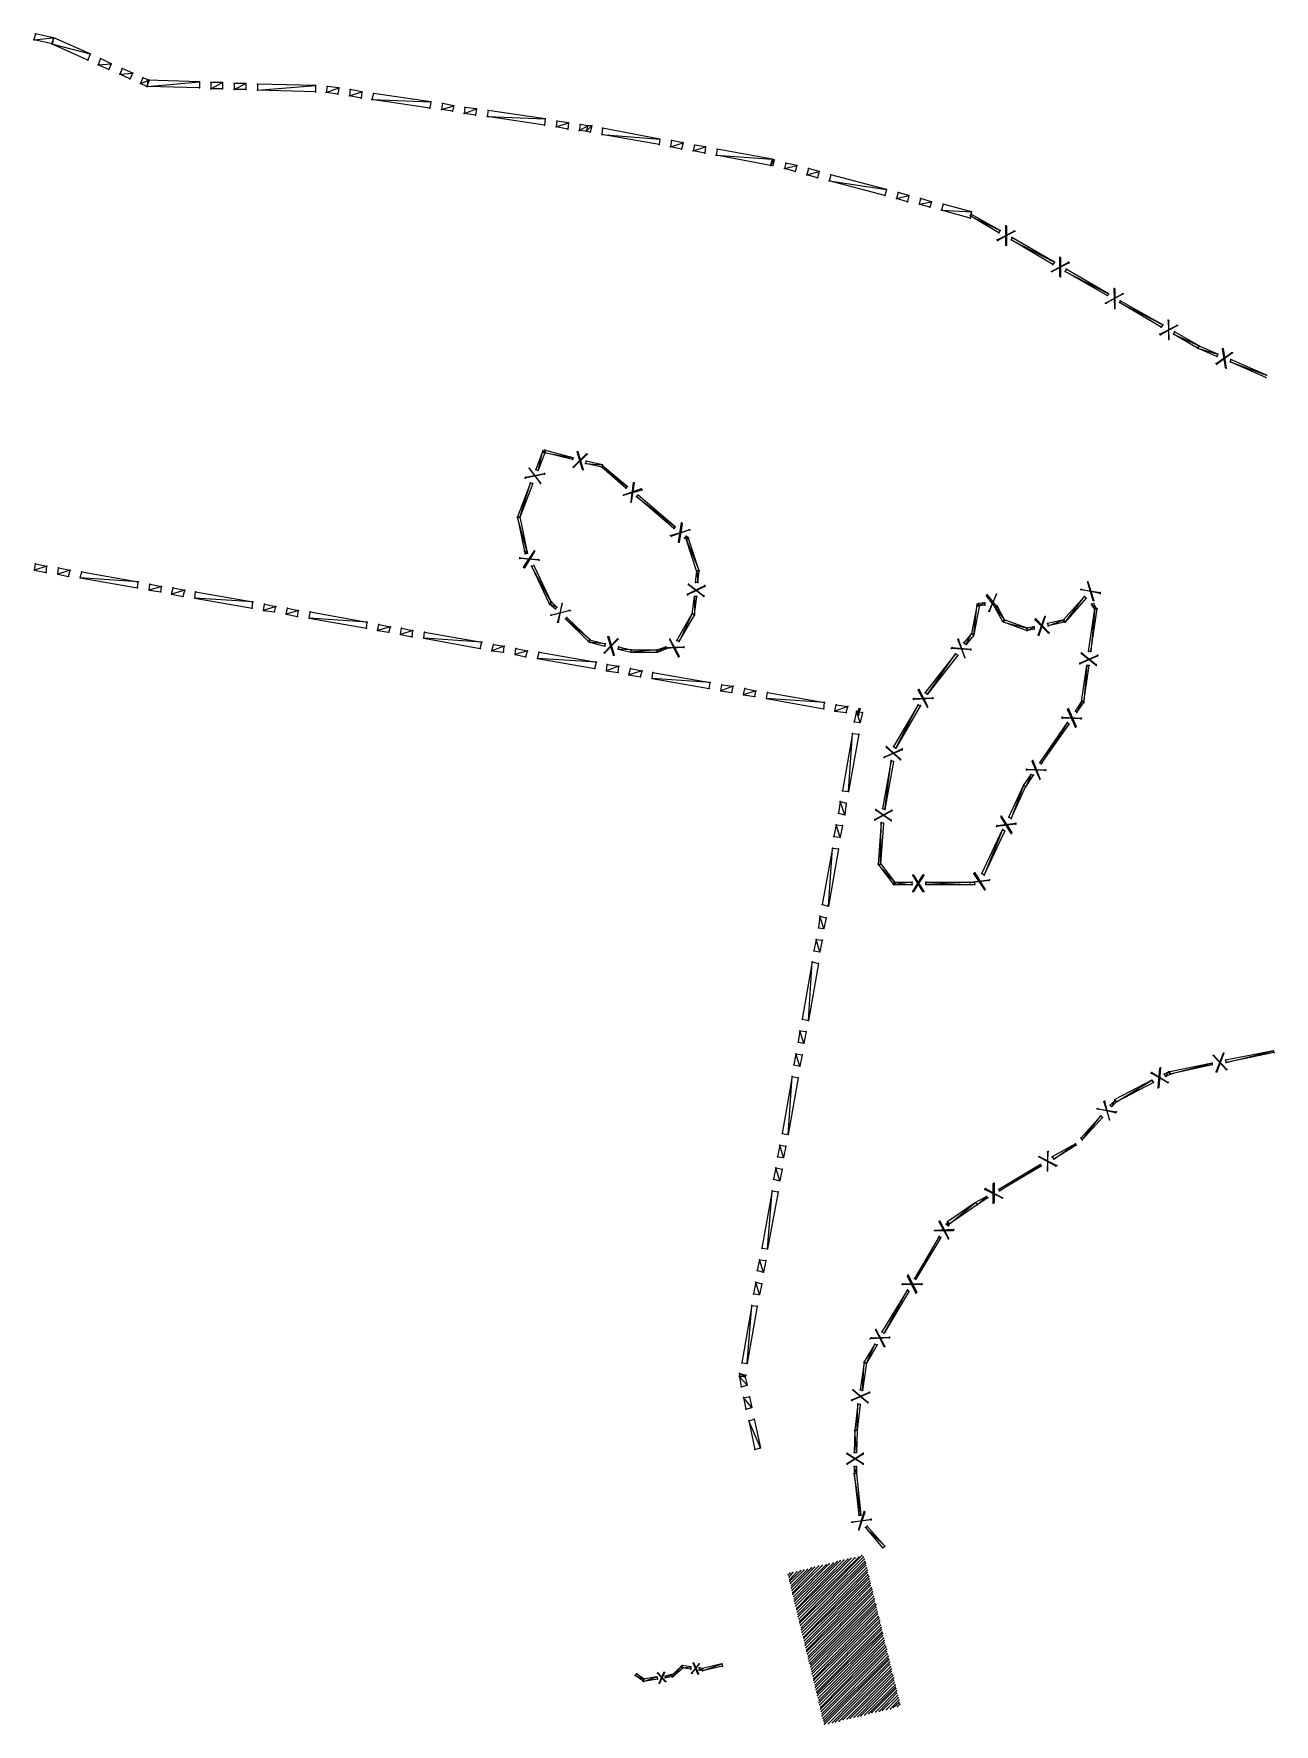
# Model space of a CAD drawing. Header units: feet. Extents: x 676 to 3871, y 242 to 2768.
# Drawn here: x 2268 to 3871, y 242 to 2426 of the extents above; entities that cross this region are included whole.
import ezdxf

# ---------------------------------------------------------------- set-up
doc = ezdxf.new("R2010")
doc.units = ezdxf.units.FT
for name, color, linetype in [('BUFFER_BORING', 3, 'Continuous'), ('CLEARING_LIMITS', 4, 'Continuous'), ('SANITARY_CLEAR_ZONE', 6, 'Continuous'), ('STAKE_NODES', 2, 'Continuous')]:
    doc.layers.add(name, color=color, linetype=linetype)

msp = doc.modelspace()

# ---------------------------------------------------------------- linework, layer by layer
at = {"layer": 'BUFFER_BORING'}
for p, q in [((3257, 378), (3338, 460)), ((3243, 435), (3245, 437)), ((3244, 432), (3249, 438)), ((3245, 427), (3259, 440)), ((3245, 429), (3254, 439)), ((3246, 424), (3263, 441)), ((3247, 418), (3273, 444)), ((3247, 421), (3268, 442)), ((3248, 415), (3277, 445)), ((3249, 410), (3287, 447)), ((3249, 412), (3282, 446)), ((3250, 407), (3292, 448)), ((3251, 401), (3301, 450)), ((3251, 404), (3296, 449)), ((3252, 398), (3306, 452)), ((3253, 395), (3310, 453)), ((3254, 390), (3320, 455)), ((3254, 392), (3315, 454)), ((3255, 387), (3324, 456)), ((3256, 381), (3334, 458)), ((3256, 384), (3329, 457)), ((3258, 375), (3340, 458)), ((3258, 373), (3341, 455)), ((3259, 370), (3342, 452)), ((3260, 367), (3343, 450)), ((3260, 364), (3343, 447)), ((3261, 361), (3344, 444)), ((3262, 358), (3345, 441)), ((3263, 355), (3345, 438)), ((3263, 353), (3346, 435)), ((3264, 350), (3347, 433)), ((3265, 347), (3347, 430)), ((3265, 344), (3348, 427)), ((3266, 341), (3349, 424)), ((3267, 338), (3349, 421)), ((3267, 336), (3350, 418)), ((3268, 333), (3351, 416)), ((3269, 330), (3352, 413)), ((3269, 327), (3352, 410)), ((3270, 324), (3353, 407)), ((3271, 321), (3354, 404)), ((3272, 319), (3354, 401)), ((3272, 316), (3355, 398)), ((3273, 313), (3356, 396)), ((3274, 310), (3356, 393)), ((3274, 307), (3357, 390)), ((3275, 304), (3358, 387)), ((3276, 301), (3358, 384)), ((3276, 299), (3359, 381)), ((3277, 296), (3360, 379)), ((3278, 293), (3361, 376)), ((3278, 290), (3361, 373)), ((3279, 287), (3362, 370)), ((3280, 284), (3363, 367)), ((3281, 282), (3363, 364)), ((3281, 279), (3364, 361)), ((3282, 276), (3365, 359)), ((3283, 273), (3365, 356)), ((3283, 270), (3366, 353)), ((3284, 267), (3367, 350)), ((3285, 264), (3367, 347)), ((3285, 262), (3368, 344)), ((3286, 259), (3369, 342)), ((3287, 256), (3370, 339)), ((3287, 253), (3370, 336)), ((3288, 250), (3371, 333)), ((3289, 247), (3372, 330)), ((3290, 245), (3372, 327)), ((3290, 242), (3373, 325)), ((3295, 243), (3374, 322)), ((3300, 244), (3374, 319)), ((3304, 245), (3375, 316)), ((3309, 246), (3376, 313)), ((3314, 248), (3376, 310)), ((3319, 249), (3377, 307)), ((3323, 250), (3378, 305)), ((3328, 251), (3379, 302)), ((3333, 252), (3379, 299)), ((3337, 253), (3380, 296)), ((3342, 254), (3381, 293)), ((3347, 256), (3381, 290)), ((3351, 257), (3382, 288)), ((3356, 258), (3383, 285)), ((3361, 259), (3383, 282)), ((3365, 260), (3384, 279)), ((3370, 261), (3385, 276)), ((3375, 262), (3386, 273)), ((3379, 264), (3386, 270)), ((3384, 265), (3387, 268))]:
    msp.add_line(p, q, dxfattribs=at)
at = {"layer": 'CLEARING_LIMITS'}
msp.add_line((3480, 2196), (3478, 2188), dxfattribs=at)
for points in [[(2270, 2426), (2268, 2418), (2293, 2421), (2270, 2426)], [(2268, 2418), (2293, 2421), (2292, 2413), (2268, 2418)], [(2294, 2421), (2291, 2413), (2341, 2400), (2294, 2421)], [(2291, 2413), (2341, 2400), (2338, 2392), (2291, 2413)], [(2354, 2394), (2351, 2386), (2368, 2387), (2354, 2394)], [(2351, 2386), (2368, 2387), (2365, 2380), (2351, 2386)], [(2382, 2381), (2379, 2374), (2396, 2375), (2382, 2381)], [(2379, 2374), (2396, 2375), (2392, 2368), (2379, 2374)], [(2409, 2369), (2406, 2362), (2417, 2366), (2409, 2369)], [(2406, 2362), (2417, 2366), (2414, 2358), (2406, 2362)], [(2415, 2366), (2415, 2358), (2482, 2364), (2415, 2366)], [(2415, 2358), (2482, 2364), (2482, 2356), (2415, 2358)], [(2497, 2363), (2497, 2355), (2512, 2363), (2497, 2363)], [(2497, 2355), (2512, 2363), (2512, 2355), (2497, 2355)], [(2527, 2362), (2527, 2354), (2542, 2362), (2527, 2362)], [(2527, 2354), (2542, 2362), (2542, 2354), (2527, 2354)], [(2557, 2361), (2557, 2353), (2632, 2359), (2557, 2361)], [(2557, 2353), (2632, 2359), (2632, 2351), (2557, 2353)], [(2647, 2358), (2646, 2350), (2662, 2356), (2647, 2358)], [(2646, 2350), (2662, 2356), (2661, 2348), (2646, 2350)], [(2677, 2354), (2676, 2346), (2692, 2351), (2677, 2354)], [(2676, 2346), (2692, 2351), (2691, 2343), (2676, 2346)], [(2707, 2349), (2705, 2341), (2781, 2338), (2707, 2349)], [(2705, 2341), (2781, 2338), (2780, 2330), (2705, 2341)], [(2796, 2336), (2795, 2328), (2811, 2333), (2796, 2336)], [(2795, 2328), (2811, 2333), (2809, 2326), (2795, 2328)], [(2825, 2331), (2824, 2323), (2840, 2329), (2825, 2331)], [(2824, 2323), (2840, 2329), (2839, 2321), (2824, 2323)], [(2855, 2327), (2854, 2319), (2929, 2316), (2855, 2327)], [(2854, 2319), (2929, 2316), (2928, 2308), (2854, 2319)], [(2944, 2313), (2943, 2306), (2959, 2311), (2944, 2313)], [(2943, 2306), (2959, 2311), (2958, 2303), (2943, 2306)], [(2974, 2309), (2973, 2301), (2984, 2307), (2974, 2309)], [(2973, 2301), (2984, 2307), (2982, 2300), (2973, 2301)], [(2984, 2307), (2982, 2300), (2989, 2307), (2984, 2307)], [(2982, 2300), (2989, 2307), (2987, 2299), (2982, 2300)], [(3003, 2304), (3002, 2296), (3077, 2290), (3003, 2304)], [(3002, 2296), (3077, 2290), (3076, 2283), (3002, 2296)], [(3092, 2288), (3091, 2280), (3107, 2285), (3092, 2288)], [(3091, 2280), (3107, 2285), (3105, 2277), (3091, 2280)], [(3122, 2282), (3120, 2275), (3136, 2280), (3122, 2282)], [(3120, 2275), (3136, 2280), (3135, 2272), (3120, 2275)], [(3151, 2277), (3150, 2269), (3222, 2264), (3151, 2277)], [(3150, 2269), (3222, 2264), (3220, 2256), (3150, 2269)], [(3222, 2264), (3220, 2256), (3225, 2263), (3222, 2264)], [(3220, 2256), (3225, 2263), (3223, 2256), (3220, 2256)], [(3240, 2259), (3238, 2252), (3254, 2256), (3240, 2259)], [(3238, 2252), (3254, 2256), (3252, 2248), (3238, 2252)], [(3269, 2252), (3267, 2244), (3283, 2248), (3269, 2252)], [(3267, 2244), (3283, 2248), (3281, 2240), (3267, 2244)], [(3298, 2244), (3296, 2236), (3370, 2225), (3298, 2244)], [(3296, 2236), (3370, 2225), (3368, 2217), (3296, 2236)], [(3385, 2221), (3383, 2213), (3399, 2217), (3385, 2221)], [(3383, 2213), (3399, 2217), (3397, 2209), (3383, 2213)], [(3414, 2213), (3412, 2206), (3428, 2209), (3414, 2213)], [(3412, 2206), (3428, 2209), (3426, 2202), (3412, 2206)], [(3443, 2206), (3441, 2198), (3480, 2196), (3443, 2206)], [(3441, 2198), (3480, 2196), (3478, 2188), (3441, 2198)], [(2285, 1738), (2269, 1733), (2270, 1741), (2285, 1738)], [(2284, 1730), (2285, 1738), (2269, 1733), (2284, 1730)], [(2315, 1733), (2299, 1728), (2300, 1736), (2315, 1733)], [(2313, 1725), (2315, 1733), (2299, 1728), (2313, 1725)], [(2403, 1718), (2328, 1723), (2330, 1731), (2403, 1718)], [(2402, 1710), (2403, 1718), (2328, 1723), (2402, 1710)], [(2433, 1712), (2417, 1707), (2418, 1715), (2433, 1712)], [(2432, 1705), (2433, 1712), (2417, 1707), (2432, 1705)], [(2463, 1707), (2446, 1702), (2448, 1710), (2463, 1707)], [(2461, 1699), (2463, 1707), (2446, 1702), (2461, 1699)], [(2551, 1692), (2476, 1697), (2477, 1705), (2551, 1692)], [(2550, 1684), (2551, 1692), (2476, 1697), (2550, 1684)], [(2581, 1686), (2565, 1681), (2566, 1689), (2581, 1686)], [(2579, 1679), (2581, 1686), (2565, 1681), (2579, 1679)], [(2610, 1681), (2594, 1676), (2596, 1684), (2610, 1681)], [(2609, 1673), (2610, 1681), (2594, 1676), (2609, 1673)], [(2699, 1666), (2624, 1671), (2625, 1679), (2699, 1666)], [(2698, 1658), (2699, 1666), (2624, 1671), (2698, 1658)], [(2729, 1660), (2712, 1655), (2714, 1663), (2729, 1660)], [(2727, 1653), (2729, 1660), (2712, 1655), (2727, 1653)], [(2758, 1655), (2742, 1650), (2743, 1658), (2758, 1655)], [(2757, 1647), (2758, 1655), (2742, 1650), (2757, 1647)], [(2847, 1640), (2772, 1645), (2773, 1653), (2847, 1640)], [(2845, 1632), (2847, 1640), (2772, 1645), (2845, 1632)], [(2876, 1635), (2860, 1629), (2862, 1637), (2876, 1635)], [(2875, 1627), (2876, 1635), (2860, 1629), (2875, 1627)], [(2906, 1629), (2890, 1624), (2891, 1632), (2906, 1629)], [(2904, 1621), (2906, 1629), (2890, 1624), (2904, 1621)], [(2995, 1614), (2919, 1619), (2921, 1627), (2995, 1614)], [(2993, 1606), (2995, 1614), (2919, 1619), (2993, 1606)], [(3024, 1609), (3008, 1603), (3009, 1611), (3024, 1609)], [(3023, 1601), (3024, 1609), (3008, 1603), (3023, 1601)], [(3054, 1603), (3037, 1598), (3039, 1606), (3054, 1603)], [(3052, 1595), (3054, 1603), (3037, 1598), (3052, 1595)], [(3142, 1588), (3067, 1593), (3068, 1601), (3142, 1588)], [(3141, 1580), (3142, 1588), (3067, 1593), (3141, 1580)], [(3172, 1583), (3156, 1577), (3157, 1585), (3172, 1583)], [(3170, 1575), (3172, 1583), (3156, 1577), (3170, 1575)], [(3201, 1577), (3185, 1572), (3187, 1580), (3201, 1577)], [(3200, 1570), (3201, 1577), (3185, 1572), (3200, 1570)], [(3290, 1562), (3215, 1567), (3216, 1575), (3290, 1562)], [(3289, 1554), (3290, 1562), (3215, 1567), (3289, 1554)], [(3320, 1557), (3303, 1551), (3305, 1559), (3320, 1557)], [(3318, 1549), (3320, 1557), (3303, 1551), (3318, 1549)], [(3328, 1537), (3336, 1536), (3331, 1551), (3328, 1537)], [(3336, 1536), (3331, 1551), (3339, 1549), (3336, 1536)], [(3334, 1546), (3336, 1554), (3333, 1546), (3334, 1546)], [(3336, 1554), (3333, 1546), (3334, 1554), (3336, 1554)], [(3313, 1448), (3321, 1447), (3326, 1522), (3313, 1448)], [(3321, 1447), (3326, 1522), (3334, 1521), (3321, 1447)], [(3308, 1419), (3316, 1417), (3310, 1434), (3308, 1419)], [(3316, 1417), (3310, 1434), (3318, 1432), (3316, 1417)], [(3302, 1389), (3310, 1388), (3305, 1404), (3302, 1389)], [(3310, 1388), (3305, 1404), (3313, 1403), (3310, 1388)], [(3287, 1301), (3295, 1299), (3300, 1374), (3287, 1301)], [(3295, 1299), (3300, 1374), (3308, 1373), (3295, 1299)], [(3282, 1271), (3289, 1270), (3284, 1286), (3282, 1271)], [(3289, 1270), (3284, 1286), (3292, 1284), (3289, 1270)], [(3276, 1241), (3284, 1240), (3279, 1256), (3276, 1241)], [(3284, 1240), (3279, 1256), (3287, 1255), (3284, 1240)], [(3261, 1153), (3269, 1151), (3274, 1227), (3261, 1153)], [(3269, 1151), (3274, 1227), (3282, 1225), (3269, 1151)], [(3256, 1123), (3263, 1122), (3258, 1138), (3256, 1123)], [(3263, 1122), (3258, 1138), (3266, 1137), (3263, 1122)], [(3250, 1094), (3258, 1092), (3253, 1108), (3250, 1094)], [(3258, 1092), (3253, 1108), (3261, 1107), (3258, 1092)], [(3235, 1005), (3243, 1004), (3248, 1079), (3235, 1005)], [(3243, 1004), (3248, 1079), (3256, 1077), (3243, 1004)], [(3229, 975), (3237, 974), (3232, 990), (3229, 975)], [(3237, 974), (3232, 990), (3240, 989), (3237, 974)], [(3224, 946), (3232, 944), (3227, 961), (3224, 946)], [(3232, 944), (3227, 961), (3235, 959), (3232, 944)], [(3209, 857), (3216, 856), (3222, 931), (3209, 857)], [(3216, 856), (3222, 931), (3230, 930), (3216, 856)], [(3203, 828), (3211, 826), (3206, 842), (3203, 828)], [(3211, 826), (3206, 842), (3214, 841), (3211, 826)], [(3198, 798), (3206, 797), (3201, 813), (3198, 798)], [(3206, 797), (3201, 813), (3209, 811), (3206, 797)], [(3183, 709), (3190, 708), (3196, 783), (3183, 709)], [(3190, 708), (3196, 783), (3203, 782), (3190, 708)], [(3180, 692), (3187, 691), (3180, 695), (3180, 692)], [(3187, 691), (3180, 695), (3188, 693), (3187, 691)], [(3190, 680), (3180, 691), (3187, 692), (3190, 680)], [(3182, 678), (3190, 680), (3180, 691), (3182, 678)], [(3196, 651), (3185, 664), (3193, 665), (3196, 651)], [(3188, 649), (3196, 651), (3185, 664), (3188, 649)], [(3207, 599), (3192, 634), (3199, 636), (3207, 599)], [(3200, 597), (3207, 599), (3192, 634), (3200, 597)]]:
    msp.add_lwpolyline(points, dxfattribs=at)
at = {"layer": 'SANITARY_CLEAR_ZONE'}
for p, q in [((2893, 1801), (2896, 1802)), ((3531, 1412), (3528, 1414)), ((3713, 1074), (3715, 1071)), ((3157, 320), (3158, 317))]:
    msp.add_line(p, q, dxfattribs=at)
for points in [[(3479, 2193), (3478, 2191), (3517, 2172), (3479, 2193)], [(3478, 2191), (3517, 2172), (3515, 2169), (3478, 2191)], [(3513, 2160), (3535, 2171), (3536, 2171), (3514, 2159), (3513, 2160)], [(3525, 2153), (3524, 2153), (3524, 2178), (3525, 2177), (3525, 2153)], [(3532, 2163), (3531, 2160), (3587, 2131), (3532, 2163)], [(3531, 2160), (3587, 2131), (3585, 2128), (3531, 2160)], [(3583, 2119), (3605, 2131), (3606, 2130), (3584, 2119), (3583, 2119)], [(3595, 2112), (3594, 2113), (3594, 2137), (3595, 2137), (3595, 2112)], [(3602, 2122), (3601, 2119), (3657, 2090), (3602, 2122)], [(3601, 2119), (3657, 2090), (3655, 2088), (3601, 2119)], [(3665, 2071), (3665, 2072), (3664, 2097), (3665, 2096), (3665, 2071)], [(3653, 2078), (3675, 2090), (3676, 2090), (3654, 2078), (3653, 2078)], [(3672, 2081), (3671, 2079), (3727, 2050), (3672, 2081)], [(3671, 2079), (3727, 2050), (3725, 2047), (3671, 2079)], [(3735, 2031), (3735, 2055), (3734, 2056), (3735, 2031)], [(3723, 2038), (3745, 2049), (3746, 2049), (3724, 2037), (3723, 2038)], [(3742, 2041), (3741, 2038), (3774, 2023), (3742, 2041)], [(3741, 2038), (3774, 2023), (3772, 2020), (3741, 2038)], [(3773, 2023), (3772, 2020), (3798, 2012), (3773, 2023)], [(3772, 2020), (3798, 2012), (3797, 2009), (3772, 2020)], [(3796, 2000), (3816, 2014), (3817, 2014), (3797, 1999), (3796, 2000)], [(3809, 1994), (3808, 1995), (3804, 2019), (3805, 2019), (3809, 1994)], [(3815, 2005), (3814, 2002), (3861, 1985), (3815, 2005)], [(3860, 1982), (3814, 2002), (3861, 1985)], [(2917, 1863), (2920, 1862), (2926, 1887), (2917, 1863)], [(2920, 1862), (2926, 1887), (2929, 1886), (2920, 1862)], [(2928, 1888), (2927, 1885), (2965, 1878), (2928, 1888)], [(2927, 1885), (2965, 1878), (2964, 1876), (2927, 1885)], [(2965, 1866), (2982, 1883), (2983, 1883), (2966, 1866), (2965, 1866)], [(2978, 1863), (2977, 1863), (2970, 1886), (2971, 1886), (2978, 1863)], [(2928, 1858), (2928, 1857), (2903, 1852), (2904, 1853), (2928, 1858)], [(2923, 1845), (2923, 1846), (2908, 1865), (2923, 1845)], [(2982, 1874), (2981, 1871), (3003, 1869), (2982, 1874)], [(2981, 1871), (3003, 1869), (3002, 1866), (2981, 1871)], [(3003, 1868), (3002, 1866), (3035, 1841), (3003, 1868)], [(3002, 1866), (3035, 1841), (3033, 1839), (3002, 1866)], [(2893, 1802), (2896, 1801), (2910, 1846), (2893, 1802)], [(2896, 1801), (2910, 1846), (2913, 1845), (2896, 1801)], [(3054, 1837), (3053, 1838), (3030, 1830), (3054, 1837)], [(3040, 1821), (3040, 1822), (3043, 1846), (3044, 1846), (3040, 1821)], [(3049, 1830), (3047, 1828), (3097, 1789), (3049, 1830)], [(3047, 1828), (3097, 1789), (3095, 1787), (3047, 1828)], [(2905, 1758), (2893, 1801), (2896, 1802), (2905, 1758)], [(2902, 1757), (2905, 1758), (2893, 1801), (2902, 1757)], [(3102, 1769), (3101, 1769), (3105, 1794), (3106, 1793), (3102, 1769)], [(3091, 1778), (3115, 1785), (3116, 1785), (3092, 1777), (3091, 1778)], [(3111, 1777), (3109, 1775), (3114, 1775), (3111, 1777)], [(3109, 1775), (3114, 1775), (3112, 1772), (3109, 1775)], [(3114, 1774), (3111, 1773), (3128, 1732), (3114, 1774)], [(3111, 1773), (3128, 1732), (3125, 1731), (3111, 1773)], [(2921, 1746), (2896, 1748), (2896, 1749), (2920, 1747), (2921, 1746)], [(2915, 1758), (2915, 1757), (2902, 1736), (2901, 1737), (2915, 1758)], [(2906, 1755), (2902, 1757), (2905, 1758), (2906, 1755)], [(2903, 1754), (2906, 1755), (2902, 1757), (2903, 1754)], [(2937, 1691), (2911, 1738), (2914, 1739), (2937, 1691)], [(2934, 1690), (2937, 1691), (2911, 1738), (2934, 1690)], [(3125, 1732), (3126, 1717), (3123, 1717), (3125, 1732)], [(3128, 1732), (3125, 1732), (3126, 1717), (3128, 1732)], [(3113, 1701), (3113, 1702), (3135, 1713), (3135, 1712), (3113, 1701)], [(3114, 1715), (3134, 1700), (3134, 1699), (3114, 1714), (3114, 1715)], [(3646, 1704), (3646, 1703), (3621, 1708), (3622, 1708), (3646, 1704)], [(3637, 1694), (3630, 1717), (3630, 1718), (3638, 1694), (3637, 1694)], [(2944, 1685), (2935, 1689), (2937, 1692), (2944, 1685)], [(2942, 1683), (2944, 1685), (2935, 1689), (2942, 1683)], [(2951, 1690), (2945, 1666), (2946, 1666), (2951, 1690)], [(3122, 1699), (3122, 1676), (3119, 1676), (3122, 1699)], [(3125, 1699), (3122, 1699), (3122, 1676), (3125, 1699)], [(3480, 1651), (3483, 1650), (3487, 1689), (3480, 1651)], [(3483, 1650), (3487, 1689), (3490, 1688), (3483, 1650)], [(3489, 1690), (3489, 1687), (3497, 1691), (3489, 1690)], [(3489, 1687), (3497, 1691), (3497, 1688), (3489, 1687)], [(3515, 1682), (3514, 1681), (3499, 1700), (3500, 1701), (3515, 1682)], [(3502, 1680), (3503, 1680), (3512, 1702), (3502, 1680)], [(3513, 1687), (3510, 1685), (3523, 1668), (3513, 1687)], [(3510, 1685), (3523, 1668), (3520, 1667), (3510, 1685)], [(3598, 1668), (3601, 1666), (3626, 1699), (3598, 1668)], [(3601, 1666), (3626, 1699), (3628, 1697), (3601, 1666)], [(3639, 1683), (3634, 1628), (3631, 1628), (3639, 1683)], [(3642, 1683), (3639, 1683), (3634, 1628), (3642, 1683)], [(3638, 1690), (3635, 1689), (3641, 1684), (3638, 1690)], [(3635, 1689), (3641, 1684), (3639, 1682), (3635, 1689)], [(2961, 1681), (2937, 1675), (2936, 1675), (2960, 1681), (2961, 1681)], [(2987, 1643), (2955, 1670), (2957, 1672), (2987, 1643)], [(2985, 1641), (2987, 1643), (2955, 1670), (2985, 1641)], [(3119, 1677), (3102, 1641), (3099, 1642), (3119, 1677)], [(3122, 1675), (3119, 1677), (3102, 1641), (3122, 1675)], [(3522, 1669), (3521, 1666), (3552, 1658), (3522, 1669)], [(3521, 1666), (3552, 1658), (3551, 1655), (3521, 1666)], [(3551, 1658), (3552, 1655), (3561, 1660), (3551, 1658)], [(3552, 1655), (3561, 1660), (3561, 1657), (3552, 1655)], [(3580, 1652), (3579, 1652), (3562, 1669), (3563, 1670), (3580, 1652)], [(3566, 1649), (3574, 1672), (3575, 1673), (3567, 1649), (3566, 1649)], [(3578, 1664), (3579, 1661), (3599, 1669), (3578, 1664)], [(3579, 1661), (3599, 1669), (3600, 1666), (3579, 1661)], [(3007, 1638), (2986, 1640), (2986, 1643), (3007, 1638)], [(3006, 1635), (3007, 1638), (2986, 1640), (3006, 1635)], [(3023, 1644), (3006, 1626), (3005, 1626), (3022, 1644), (3023, 1644)], [(3010, 1647), (3011, 1647), (3018, 1623), (3017, 1623), (3010, 1647)], [(3090, 1644), (3102, 1622), (3101, 1621), (3090, 1643), (3090, 1644)], [(3463, 1644), (3462, 1643), (3471, 1620), (3463, 1644)], [(3470, 1639), (3473, 1637), (3480, 1651), (3470, 1639)], [(3473, 1637), (3480, 1651), (3483, 1649), (3473, 1637)], [(3040, 1630), (3023, 1631), (3024, 1634), (3040, 1630)], [(3040, 1627), (3040, 1630), (3023, 1631), (3040, 1627)], [(3074, 1627), (3074, 1630), (3040, 1627), (3074, 1627)], [(3074, 1630), (3040, 1627), (3040, 1630), (3074, 1630)], [(3085, 1634), (3074, 1627), (3073, 1630), (3085, 1634)], [(3086, 1632), (3085, 1634), (3074, 1627), (3086, 1632)], [(3083, 1632), (3084, 1633), (3108, 1634), (3108, 1633), (3083, 1632)], [(3420, 1575), (3423, 1573), (3459, 1625), (3420, 1575)], [(3423, 1573), (3459, 1625), (3462, 1623), (3423, 1573)], [(3479, 1631), (3479, 1630), (3454, 1632), (3455, 1633), (3479, 1631)], [(3620, 1612), (3620, 1613), (3643, 1623), (3642, 1622), (3620, 1612)], [(3622, 1626), (3641, 1611), (3641, 1610), (3622, 1625), (3622, 1626)], [(3629, 1610), (3625, 1563), (3622, 1563), (3629, 1610)], [(3632, 1610), (3629, 1610), (3625, 1563), (3632, 1610)], [(3423, 1556), (3411, 1578), (3412, 1579), (3423, 1557), (3423, 1556)], [(3379, 1505), (3382, 1503), (3411, 1559), (3379, 1505)], [(3382, 1503), (3411, 1559), (3414, 1558), (3382, 1503)], [(3430, 1568), (3430, 1567), (3405, 1566), (3405, 1567), (3430, 1568)], [(3605, 1554), (3615, 1531), (3614, 1530), (3604, 1553), (3605, 1554)], [(3623, 1564), (3616, 1549), (3614, 1551), (3623, 1564)], [(3625, 1562), (3623, 1564), (3616, 1549), (3625, 1562)], [(3604, 1536), (3570, 1483), (3568, 1484), (3604, 1536)], [(3606, 1534), (3604, 1536), (3570, 1483), (3606, 1534)], [(3597, 1542), (3597, 1543), (3622, 1542), (3621, 1541), (3597, 1542)], [(3365, 1425), (3368, 1424), (3376, 1487), (3365, 1425)], [(3390, 1502), (3390, 1501), (3367, 1491), (3368, 1492), (3390, 1502)], [(3368, 1424), (3376, 1487), (3379, 1486), (3368, 1424)], [(3388, 1488), (3370, 1504), (3370, 1505), (3388, 1489), (3388, 1488)], [(3559, 1487), (3568, 1464), (3568, 1463), (3558, 1486), (3559, 1487)], [(3557, 1469), (3550, 1453), (3547, 1455), (3557, 1469)], [(3560, 1468), (3557, 1469), (3550, 1453), (3560, 1468)], [(3551, 1475), (3551, 1476), (3576, 1475), (3575, 1474), (3551, 1475)], [(3547, 1455), (3531, 1412), (3528, 1414), (3547, 1455)], [(3550, 1454), (3547, 1455), (3531, 1412), (3550, 1454)], [(3377, 1423), (3377, 1422), (3355, 1410), (3355, 1411), (3377, 1423)], [(3376, 1409), (3356, 1423), (3356, 1424), (3376, 1410), (3376, 1409)], [(3359, 1353), (3362, 1353), (3363, 1407), (3359, 1353)], [(3362, 1353), (3363, 1407), (3366, 1406), (3362, 1353)], [(3520, 1398), (3496, 1339), (3493, 1341), (3520, 1398)], [(3523, 1396), (3520, 1398), (3496, 1339), (3523, 1396)], [(3512, 1402), (3513, 1403), (3537, 1406), (3537, 1405), (3512, 1402)], [(3518, 1415), (3532, 1394), (3531, 1393), (3518, 1414), (3518, 1415)], [(3381, 1329), (3360, 1352), (3362, 1354), (3381, 1329)], [(3379, 1327), (3381, 1329), (3360, 1352), (3379, 1327)], [(3404, 1339), (3405, 1339), (3418, 1318), (3417, 1318), (3404, 1339)], [(3418, 1339), (3405, 1318), (3404, 1318), (3417, 1339), (3418, 1339)], [(3478, 1329), (3478, 1330), (3503, 1333), (3502, 1332), (3478, 1329)], [(3484, 1342), (3497, 1321), (3497, 1320), (3483, 1341), (3484, 1342)], [(3403, 1327), (3403, 1330), (3380, 1327), (3403, 1327)], [(3403, 1330), (3380, 1327), (3380, 1330), (3403, 1330)], [(3484, 1327), (3484, 1330), (3421, 1327), (3484, 1327)], [(3484, 1330), (3421, 1327), (3421, 1330), (3484, 1330)], [(3736, 1085), (3736, 1082), (3791, 1096), (3736, 1085)], [(3736, 1082), (3791, 1096), (3791, 1094), (3736, 1082)], [(3810, 1088), (3809, 1088), (3792, 1106), (3793, 1106), (3810, 1088)], [(3796, 1085), (3805, 1108), (3806, 1109), (3797, 1085), (3796, 1085)], [(3808, 1100), (3809, 1097), (3870, 1112), (3808, 1100)], [(3871, 1110), (3809, 1097), (3870, 1112)], [(3665, 1049), (3667, 1046), (3713, 1074), (3665, 1049)], [(3667, 1046), (3713, 1074), (3715, 1071), (3667, 1046)], [(3734, 1071), (3733, 1071), (3712, 1083), (3713, 1084), (3734, 1071)], [(3721, 1064), (3723, 1089), (3724, 1090), (3722, 1065), (3721, 1064)], [(3729, 1082), (3731, 1079), (3735, 1085), (3729, 1082)], [(3731, 1079), (3735, 1085), (3737, 1082), (3731, 1079)], [(3621, 999), (3623, 997), (3647, 1028), (3621, 999)], [(3623, 997), (3647, 1028), (3649, 1026), (3623, 997)], [(3667, 1033), (3666, 1032), (3642, 1037), (3643, 1037), (3667, 1033)], [(3652, 1047), (3651, 1046), (3658, 1023), (3652, 1047)], [(3659, 1042), (3661, 1040), (3665, 1048), (3659, 1042)], [(3661, 1040), (3665, 1048), (3667, 1046), (3661, 1040)], [(3584, 975), (3586, 972), (3614, 992), (3584, 975)], [(3586, 972), (3614, 992), (3615, 990), (3586, 972)], [(3515, 933), (3516, 931), (3569, 965), (3515, 933)], [(3516, 931), (3569, 965), (3570, 963), (3516, 931)], [(3590, 964), (3589, 963), (3567, 975), (3568, 975), (3590, 964)], [(3579, 982), (3578, 981), (3578, 957), (3579, 982)], [(3508, 915), (3508, 940), (3509, 941), (3509, 916), (3508, 915)], [(3485, 916), (3487, 913), (3499, 924), (3485, 916)], [(3487, 913), (3499, 924), (3501, 922), (3487, 913)], [(3520, 922), (3519, 922), (3497, 933), (3498, 934), (3520, 922)], [(3449, 891), (3451, 888), (3485, 916), (3449, 891)], [(3451, 888), (3485, 916), (3487, 913), (3451, 888)], [(3457, 881), (3432, 880), (3456, 880), (3457, 881)], [(3450, 869), (3438, 891), (3439, 892), (3450, 870), (3450, 869)], [(3447, 888), (3450, 886), (3449, 890), (3447, 888)], [(3450, 886), (3449, 890), (3451, 889), (3450, 886)], [(3406, 818), (3408, 817), (3438, 872), (3406, 818)], [(3408, 817), (3438, 872), (3440, 871), (3408, 817)], [(3416, 811), (3415, 810), (3390, 810), (3391, 811), (3416, 811)], [(3408, 799), (3397, 821), (3398, 822), (3409, 800), (3408, 799)], [(3364, 749), (3367, 747), (3397, 803), (3364, 749)], [(3367, 747), (3397, 803), (3399, 801), (3367, 747)], [(3367, 730), (3356, 751), (3356, 752), (3368, 730), (3367, 730)], [(3341, 710), (3344, 708), (3355, 733), (3341, 710)], [(3344, 708), (3355, 733), (3358, 732), (3344, 708)], [(3374, 742), (3374, 741), (3349, 740), (3350, 741), (3374, 742)], [(3336, 674), (3339, 673), (3341, 709), (3336, 674)], [(3339, 673), (3341, 709), (3344, 709), (3339, 673)], [(3348, 671), (3348, 670), (3325, 660), (3325, 661), (3348, 671)], [(3346, 657), (3327, 673), (3327, 674), (3346, 658), (3346, 657)], [(3329, 622), (3332, 622), (3333, 656), (3329, 622)], [(3332, 622), (3333, 656), (3336, 655), (3332, 622)], [(3328, 593), (3331, 593), (3329, 622), (3328, 593)], [(3331, 593), (3329, 622), (3332, 622), (3331, 593)], [(3340, 592), (3340, 591), (3319, 578), (3319, 579), (3340, 592)], [(3340, 578), (3319, 591), (3319, 592), (3340, 579), (3340, 578)], [(3328, 566), (3331, 566), (3328, 575), (3328, 566)], [(3331, 566), (3328, 575), (3331, 575), (3331, 566)], [(3334, 512), (3337, 512), (3328, 566), (3334, 512)], [(3337, 512), (3328, 566), (3331, 566), (3337, 512)], [(3350, 506), (3326, 503), (3325, 503), (3350, 507), (3350, 506)], [(3341, 517), (3342, 516), (3334, 493), (3334, 494), (3341, 517)], [(3368, 472), (3343, 496), (3345, 498), (3368, 472)], [(3365, 470), (3368, 472), (3343, 496), (3365, 470)], [(3047, 307), (3045, 305), (3057, 300), (3047, 307)], [(3085, 297), (3084, 297), (3074, 308), (3075, 308), (3085, 297)], [(3076, 295), (3082, 309), (3083, 309), (3077, 296), (3076, 295)], [(3084, 304), (3084, 302), (3092, 306), (3084, 304)], [(3084, 302), (3092, 306), (3093, 303), (3084, 302)], [(3092, 305), (3094, 303), (3105, 317), (3092, 305)], [(3094, 303), (3105, 317), (3107, 315), (3094, 303)], [(3106, 318), (3106, 315), (3117, 316), (3106, 318)], [(3106, 315), (3117, 316), (3117, 313), (3106, 315)], [(3118, 308), (3119, 308), (3128, 320), (3118, 308)], [(3127, 307), (3126, 307), (3120, 321), (3121, 321), (3127, 307)], [(3128, 315), (3128, 312), (3132, 314), (3128, 315)], [(3128, 312), (3132, 314), (3132, 311), (3128, 312)], [(3132, 314), (3132, 311), (3157, 320), (3132, 314)], [(3132, 311), (3157, 320), (3158, 317), (3132, 311)], [(3045, 305), (3057, 300), (3055, 298), (3045, 305)], [(3056, 300), (3056, 297), (3073, 303), (3056, 300)], [(3056, 297), (3073, 303), (3074, 300), (3056, 297)]]:
    msp.add_lwpolyline(points, dxfattribs=at)
at = {"layer": 'STAKE_NODES'}
for p in [(2270, 2426), (2268, 2418), (2291, 2413), (2292, 2413), (2293, 2421), (2294, 2421), (2338, 2392), (2341, 2400), (2351, 2386), (2354, 2394), (2368, 2387), (2382, 2381), (2365, 2380), (2379, 2374), (2392, 2368), (2396, 2375), (2406, 2362), (2409, 2369), (2415, 2366), (2417, 2366), (2482, 2364), (2497, 2363), (2512, 2363), (2527, 2362), (2542, 2362), (2557, 2361), (2632, 2359), (2414, 2358), (2415, 2358), (2482, 2356), (2497, 2355), (2512, 2355), (2527, 2354), (2542, 2354), (2557, 2353), (2632, 2351), (2646, 2350), (2647, 2358), (2661, 2348), (2662, 2356), (2676, 2346), (2677, 2354), (2691, 2343), (2692, 2351), (2705, 2341), (2707, 2349), (2781, 2338), (2780, 2330), (2795, 2328), (2796, 2336), (2809, 2326), (2811, 2333), (2824, 2323), (2825, 2331), (2839, 2321), (2840, 2329), (2854, 2319), (2855, 2327), (2929, 2316), (2928, 2308), (2943, 2306), (2944, 2313), (2958, 2303), (2959, 2311), (2973, 2301), (2974, 2309), (2982, 2300), (2984, 2307), (2987, 2299), (2989, 2307), (3002, 2296), (3003, 2304), (3076, 2283), (3077, 2290), (3091, 2280), (3092, 2288), (3105, 2277), (3107, 2285), (3120, 2275), (3122, 2282), (3135, 2272), (3136, 2280), (3151, 2277), (3150, 2269), (3220, 2256), (3222, 2264), (3223, 2256), (3225, 2263), (3238, 2252), (3240, 2259), (3254, 2256), (3269, 2252), (3252, 2248), (3267, 2244), (3281, 2240), (3283, 2248), (3296, 2236), (3298, 2244), (3368, 2217), (3370, 2225), (3383, 2213), (3385, 2221), (3397, 2209), (3399, 2217), (3412, 2206), (3414, 2213), (3428, 2209), (3443, 2206), (3426, 2202), (3441, 2198), (3478, 2191), (3478, 2188), (3479, 2193), (3480, 2196), (3515, 2169), (3517, 2172), (3524, 2178), (3525, 2177), (3532, 2163), (3535, 2171), (3536, 2171), (3513, 2160), (3514, 2159), (3524, 2153), (3525, 2153), (3531, 2160), (3583, 2119), (3584, 2119), (3585, 2128), (3587, 2131), (3594, 2137), (3595, 2137), (3601, 2119), (3602, 2122), (3605, 2131), (3606, 2130), (3594, 2113), (3595, 2112), (3664, 2097), (3653, 2078), (3654, 2078), (3655, 2088), (3657, 2090), (3665, 2096), (3671, 2079), (3672, 2081), (3675, 2090), (3676, 2090), (3665, 2072), (3665, 2071), (3734, 2056), (3735, 2055), (3723, 2038), (3724, 2037), (3725, 2047), (3727, 2050), (3741, 2038), (3742, 2041), (3745, 2049), (3746, 2049), (3735, 2031), (3772, 2020), (3773, 2023), (3774, 2023), (3798, 2012), (3804, 2019), (3805, 2019), (3816, 2014), (3817, 2014), (3796, 2000), (3797, 2009), (3797, 1999), (3808, 1995), (3809, 1994), (3814, 2002), (3815, 2005), (3860, 1982), (3861, 1985), (2926, 1887), (2927, 1885), (2928, 1888), (2929, 1886), (2970, 1886), (2971, 1886), (2982, 1883), (2983, 1883), (2908, 1865), (2917, 1863), (2920, 1862), (2928, 1858), (2928, 1857), (2964, 1876), (2965, 1878), (2965, 1866), (2966, 1866), (2977, 1863), (2978, 1863), (2981, 1871), (2982, 1874), (3002, 1866), (3003, 1869), (3003, 1868), (2903, 1852), (2904, 1853), (2910, 1846), (2913, 1845), (2923, 1846), (2923, 1845), (3033, 1839), (3035, 1841), (3043, 1846), (3044, 1846), (3053, 1838), (3054, 1837), (3030, 1830), (3040, 1822), (3040, 1821), (3047, 1828), (3049, 1830), (2893, 1802), (2893, 1801), (2896, 1802), (2896, 1801), (3105, 1794), (3106, 1793), (3091, 1778), (3092, 1777), (3095, 1787), (3097, 1789), (3109, 1775), (3111, 1777), (3111, 1773), (3112, 1772), (3114, 1775), (3114, 1774), (3115, 1785), (3116, 1785), (2896, 1749), (2896, 1748), (2902, 1757), (2903, 1754), (2905, 1758), (2906, 1755), (2915, 1758), (2915, 1757), (3101, 1769), (3102, 1769), (2269, 1733), (2270, 1741), (2284, 1730), (2285, 1738), (2299, 1728), (2300, 1736), (2315, 1733), (2330, 1731), (2901, 1737), (2902, 1736), (2911, 1738), (2914, 1739), (2920, 1747), (2921, 1746), (3125, 1732), (3125, 1731), (3128, 1732), (2313, 1725), (2328, 1723), (2402, 1710), (2403, 1718), (2417, 1707), (2418, 1715), (2432, 1705), (2433, 1712), (2448, 1710), (2463, 1707), (2477, 1705), (3114, 1715), (3114, 1714), (3123, 1717), (3126, 1717), (3135, 1713), (3135, 1712), (3621, 1708), (3622, 1708), (3630, 1718), (3630, 1717), (3646, 1704), (2446, 1702), (2461, 1699), (2476, 1697), (2550, 1684), (2551, 1692), (2566, 1689), (2581, 1686), (2596, 1684), (2934, 1690), (2935, 1689), (2937, 1692), (2937, 1691), (2942, 1683), (2944, 1685), (2951, 1690), (3113, 1702), (3113, 1701), (3122, 1699), (3125, 1699), (3134, 1700), (3134, 1699), (3487, 1689), (3489, 1690), (3489, 1687), (3490, 1688), (3497, 1691), (3497, 1688), (3499, 1700), (3500, 1701), (3510, 1685), (3512, 1702), (3513, 1687), (3515, 1682), (3626, 1699), (3628, 1697), (3635, 1689), (3637, 1694), (3638, 1694), (3638, 1690), (3639, 1683), (3639, 1682), (3641, 1684), (3642, 1683), (3646, 1703), (2565, 1681), (2579, 1679), (2594, 1676), (2609, 1673), (2610, 1681), (2624, 1671), (2625, 1679), (2699, 1666), (2714, 1663), (2729, 1660), (2936, 1675), (2937, 1675), (2945, 1666), (2946, 1666), (2955, 1670), (2957, 1672), (2960, 1681), (2961, 1681), (3119, 1677), (3119, 1676), (3122, 1676), (3122, 1675), (3502, 1680), (3503, 1680), (3514, 1681), (3520, 1667), (3521, 1666), (3522, 1669), (3523, 1668), (3561, 1660), (3562, 1669), (3563, 1670), (3574, 1672), (3575, 1673), (3578, 1664), (3579, 1661), (3598, 1668), (3599, 1669), (3600, 1666), (3601, 1666), (2698, 1658), (2712, 1655), (2727, 1653), (2742, 1650), (2743, 1658), (2757, 1647), (2758, 1655), (2772, 1645), (2773, 1653), (2847, 1640), (2985, 1641), (2986, 1643), (2986, 1640), (2987, 1643), (3010, 1647), (3011, 1647), (3022, 1644), (3023, 1644), (3090, 1644), (3090, 1643), (3099, 1642), (3102, 1641), (3462, 1643), (3463, 1644), (3470, 1639), (3480, 1651), (3483, 1650), (3483, 1649), (3551, 1658), (3551, 1655), (3552, 1658), (3552, 1655), (3561, 1657), (3566, 1649), (3567, 1649), (3579, 1652), (3580, 1652), (2845, 1632), (2860, 1629), (2862, 1637), (2875, 1627), (2876, 1635), (2890, 1624), (2891, 1632), (2904, 1621), (2906, 1629), (2919, 1619), (2921, 1627), (3005, 1626), (3006, 1635), (3006, 1626), (3007, 1638), (3017, 1623), (3018, 1623), (3023, 1631), (3024, 1634), (3040, 1630), (3040, 1627), (3073, 1630), (3074, 1630), (3074, 1627), (3083, 1632), (3084, 1633), (3085, 1634), (3086, 1632), (3101, 1621), (3102, 1622), (3108, 1634), (3108, 1633), (3454, 1632), (3455, 1633), (3459, 1625), (3462, 1623), (3471, 1620), (3473, 1637), (3479, 1631), (3479, 1630), (3622, 1626), (3622, 1625), (3631, 1628), (3634, 1628), (3642, 1622), (3643, 1623), (2993, 1606), (2995, 1614), (3008, 1603), (3009, 1611), (3023, 1601), (3024, 1609), (3037, 1598), (3039, 1606), (3052, 1595), (3054, 1603), (3068, 1601), (3620, 1613), (3620, 1612), (3629, 1610), (3632, 1610), (3641, 1611), (3641, 1610), (3067, 1593), (3141, 1580), (3142, 1588), (3156, 1577), (3157, 1585), (3170, 1575), (3172, 1583), (3187, 1580), (3201, 1577), (3216, 1575), (3411, 1578), (3412, 1579), (3420, 1575), (3423, 1573), (3185, 1572), (3200, 1570), (3215, 1567), (3289, 1554), (3290, 1562), (3303, 1551), (3305, 1559), (3320, 1557), (3331, 1551), (3334, 1554), (3336, 1554), (3405, 1567), (3405, 1566), (3411, 1559), (3414, 1558), (3423, 1557), (3423, 1556), (3430, 1568), (3430, 1567), (3604, 1553), (3605, 1554), (3614, 1551), (3622, 1563), (3623, 1564), (3625, 1563), (3625, 1562), (3318, 1549), (3328, 1537), (3333, 1546), (3334, 1546), (3336, 1536), (3339, 1549), (3597, 1543), (3597, 1542), (3604, 1536), (3606, 1534), (3614, 1530), (3615, 1531), (3616, 1549), (3621, 1541), (3622, 1542), (3326, 1522), (3334, 1521), (3367, 1491), (3368, 1492), (3370, 1505), (3370, 1504), (3376, 1487), (3379, 1505), (3379, 1486), (3382, 1503), (3388, 1489), (3388, 1488), (3390, 1502), (3390, 1501), (3558, 1486), (3559, 1487), (3551, 1476), (3551, 1475), (3557, 1469), (3560, 1468), (3568, 1484), (3568, 1464), (3570, 1483), (3575, 1474), (3576, 1475), (3313, 1448), (3321, 1447), (3547, 1455), (3550, 1454), (3550, 1453), (3568, 1463), (3310, 1434), (3318, 1432), (3356, 1424), (3356, 1423), (3365, 1425), (3368, 1424), (3377, 1423), (3377, 1422), (3305, 1404), (3308, 1419), (3313, 1403), (3316, 1417), (3355, 1411), (3355, 1410), (3363, 1407), (3366, 1406), (3376, 1410), (3376, 1409), (3512, 1402), (3513, 1403), (3518, 1415), (3518, 1414), (3520, 1398), (3528, 1414), (3531, 1412), (3537, 1406), (3537, 1405), (3302, 1389), (3310, 1388), (3523, 1396), (3531, 1393), (3532, 1394), (3300, 1374), (3308, 1373), (3359, 1353), (3360, 1352), (3362, 1354), (3362, 1353), (3404, 1339), (3405, 1339), (3417, 1339), (3418, 1339), (3483, 1341), (3484, 1342), (3493, 1341), (3496, 1339), (3503, 1333), (3379, 1327), (3380, 1330), (3380, 1327), (3381, 1329), (3403, 1330), (3403, 1327), (3404, 1318), (3405, 1318), (3417, 1318), (3418, 1318), (3421, 1330), (3421, 1327), (3478, 1330), (3478, 1329), (3484, 1330), (3484, 1327), (3497, 1321), (3497, 1320), (3502, 1332), (3287, 1301), (3295, 1299), (3282, 1271), (3284, 1286), (3289, 1270), (3292, 1284), (3279, 1256), (3287, 1255), (3274, 1227), (3276, 1241), (3282, 1225), (3284, 1240), (3258, 1138), (3261, 1153), (3266, 1137), (3269, 1151), (3256, 1123), (3263, 1122), (3250, 1094), (3253, 1108), (3261, 1107), (3791, 1096), (3791, 1094), (3792, 1106), (3793, 1106), (3805, 1108), (3806, 1109), (3808, 1100), (3809, 1097), (3870, 1112), (3871, 1110), (3248, 1079), (3256, 1077), (3258, 1092), (3712, 1083), (3713, 1084), (3713, 1074), (3715, 1071), (3723, 1089), (3724, 1090), (3729, 1082), (3731, 1079), (3733, 1071), (3734, 1071), (3735, 1085), (3736, 1085), (3736, 1082), (3737, 1082), (3796, 1085), (3797, 1085), (3809, 1088), (3810, 1088), (3665, 1049), (3721, 1064), (3722, 1065), (3642, 1037), (3643, 1037), (3647, 1028), (3651, 1046), (3652, 1047), (3659, 1042), (3661, 1040), (3665, 1048), (3666, 1032), (3667, 1046), (3667, 1033), (3235, 1005), (3649, 1026), (3658, 1023), (3232, 990), (3240, 989), (3243, 1004), (3614, 992), (3615, 990), (3621, 999), (3623, 997), (3227, 961), (3229, 975), (3237, 974), (3567, 975), (3568, 975), (3569, 965), (3570, 963), (3578, 981), (3579, 982), (3584, 975), (3586, 972), (3589, 963), (3590, 964), (3224, 946), (3232, 944), (3235, 959), (3508, 940), (3509, 941), (3578, 957), (3222, 931), (3230, 930), (3497, 933), (3498, 934), (3499, 924), (3501, 922), (3515, 933), (3516, 931), (3519, 922), (3520, 922), (3485, 916), (3487, 913), (3508, 915), (3509, 916), (3432, 880), (3438, 891), (3439, 892), (3447, 888), (3449, 891), (3449, 890), (3450, 886), (3451, 889), (3451, 888), (3456, 880), (3457, 881), (3209, 857), (3216, 856), (3438, 872), (3440, 871), (3450, 870), (3450, 869), (3206, 842), (3214, 841), (3201, 813), (3203, 828), (3209, 811), (3211, 826), (3390, 810), (3391, 811), (3397, 821), (3398, 822), (3406, 818), (3408, 817), (3415, 810), (3416, 811), (3198, 798), (3206, 797), (3397, 803), (3399, 801), (3408, 799), (3409, 800), (3196, 783), (3203, 782), (3356, 752), (3356, 751), (3364, 749), (3367, 747), (3349, 740), (3350, 741), (3355, 733), (3358, 732), (3367, 730), (3368, 730), (3374, 742), (3374, 741), (3183, 709), (3190, 708), (3341, 710), (3341, 709), (3344, 709), (3344, 708), (3180, 695), (3180, 692), (3180, 691), (3182, 678), (3187, 692), (3187, 691), (3188, 693), (3190, 680), (3185, 664), (3193, 665), (3325, 661), (3325, 660), (3327, 674), (3327, 673), (3333, 656), (3336, 674), (3339, 673), (3346, 658), (3346, 657), (3348, 671), (3348, 670), (3188, 649), (3192, 634), (3196, 651), (3199, 636), (3336, 655), (3329, 622), (3332, 622), (3200, 597), (3207, 599), (3319, 592), (3319, 591), (3328, 593), (3331, 593), (3340, 592), (3340, 591), (3319, 579), (3319, 578), (3328, 575), (3331, 575), (3340, 579), (3340, 578), (3328, 566), (3331, 566), (3325, 503), (3326, 503), (3334, 512), (3337, 512), (3341, 517), (3342, 516), (3350, 507), (3350, 506), (3334, 494), (3334, 493), (3343, 496), (3345, 498), (3338, 460), (3365, 470), (3368, 472), (3245, 437), (3249, 438), (3254, 439), (3259, 440), (3263, 441), (3268, 442), (3273, 444), (3277, 445), (3282, 446), (3287, 447), (3292, 448), (3296, 449), (3301, 450), (3306, 452), (3310, 453), (3315, 454), (3320, 455), (3324, 456), (3329, 457), (3334, 458), (3340, 458), (3341, 455), (3342, 452), (3343, 450), (3343, 447), (3344, 444), (3345, 441), (3345, 438), (3243, 435), (3244, 432), (3245, 429), (3245, 427), (3246, 424), (3247, 421), (3247, 418), (3248, 415), (3346, 435), (3347, 433), (3347, 430), (3348, 427), (3349, 424), (3349, 421), (3350, 418), (3351, 416), (3249, 412), (3249, 410), (3250, 407), (3251, 404), (3251, 401), (3252, 398), (3253, 395), (3352, 413), (3352, 410), (3353, 407), (3354, 404), (3354, 401), (3355, 398), (3356, 396), (3254, 392), (3254, 390), (3255, 387), (3256, 384), (3256, 381), (3257, 378), (3258, 375), (3258, 373), (3356, 393), (3357, 390), (3358, 387), (3358, 384), (3359, 381), (3360, 379), (3361, 376), (3361, 373), (3259, 370), (3260, 367), (3260, 364), (3261, 361), (3262, 358), (3263, 355), (3263, 353), (3264, 350), (3362, 370), (3363, 367), (3363, 364), (3364, 361), (3365, 359), (3365, 356), (3366, 353), (3367, 350), (3265, 347), (3265, 344), (3266, 341), (3267, 338), (3267, 336), (3268, 333), (3269, 330), (3367, 347), (3368, 344), (3369, 342), (3370, 339), (3370, 336), (3371, 333), (3372, 330), (3047, 307), (3074, 308), (3075, 308), (3082, 309), (3083, 309), (3092, 306), (3105, 317), (3106, 318), (3106, 315), (3107, 315), (3117, 316), (3117, 313), (3118, 308), (3119, 308), (3120, 321), (3121, 321), (3126, 307), (3127, 307), (3128, 320), (3128, 315), (3128, 312), (3132, 314), (3132, 311), (3157, 320), (3158, 317), (3269, 327), (3270, 324), (3271, 321), (3272, 319), (3272, 316), (3273, 313), (3274, 310), (3274, 307), (3372, 327), (3373, 325), (3374, 322), (3374, 319), (3375, 316), (3376, 313), (3376, 310), (3377, 307), (3045, 305), (3055, 298), (3056, 300), (3056, 297), (3057, 300), (3073, 303), (3074, 300), (3076, 295), (3077, 296), (3084, 304), (3084, 302), (3084, 297), (3085, 297), (3092, 305), (3093, 303), (3094, 303), (3275, 304), (3276, 301), (3276, 299), (3277, 296), (3278, 293), (3278, 290), (3279, 287), (3280, 284), (3378, 305), (3379, 302), (3379, 299), (3380, 296), (3381, 293), (3381, 290), (3382, 288), (3383, 285), (3281, 282), (3281, 279), (3282, 276), (3283, 273), (3283, 270), (3284, 267), (3285, 264), (3379, 264), (3383, 282), (3384, 279), (3384, 265), (3385, 276), (3386, 273), (3386, 270), (3387, 268), (3285, 262), (3286, 259), (3287, 256), (3287, 253), (3288, 250), (3289, 247), (3290, 245), (3290, 242), (3295, 243), (3300, 244), (3304, 245), (3309, 246), (3314, 248), (3319, 249), (3323, 250), (3328, 251), (3333, 252), (3337, 253), (3342, 254), (3347, 256), (3351, 257), (3356, 258), (3361, 259), (3365, 260), (3370, 261), (3375, 262)]:
    msp.add_point(p, dxfattribs=at)

doc.saveas('drawing.dxf')
